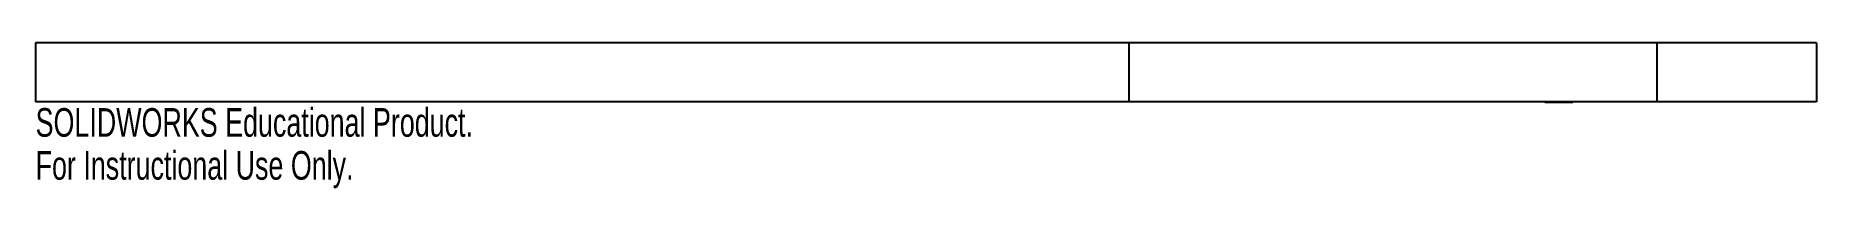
# Paper-space layout '_Top' of a CAD drawing. Header units: millimetres. Extents: x -240 to 60, y -25 to 0.
import ezdxf

# ---------------------------------------------------------------- set-up
doc = ezdxf.new("R2010")
doc.units = ezdxf.units.MM
doc.styles.add('SLDTEXTSTYLE0', font='TXT', dxfattribs={"width": 0.7})

psp = doc.layouts.new('_Top')

# ---------------------------------------------------------------- linework, layer by layer
at = {"color": 7, "linetype": 'Continuous', "lineweight": 25}
for p, q in [((-240, 0.01), (-240, -10)), ((60, 0.01), (-240, 0.01)), ((-55.85, 0.01), (-55.85, -10)), ((33.13, 0.01), (33.13, -10)), ((60, 0.01), (60, -10)), ((60, -10), (-240, -10)), ((14.23, -10), (14.23, -10.01)), ((14.23, -10.01), (18.98, -10.01)), ((18.98, -10.01), (18.98, -10))]:
    psp.add_line(p, q, dxfattribs=at)

# ---------------------------------------------------------------- texts
at = {"color": 7, "linetype": 'Continuous', "char_height": 4.8336, "attachment_point": 1, "style": 'SLDTEXTSTYLE0'}
for s, insert in [('SOLIDWORKS Educational Product.', (-240, -11.03)), ('For Instructional Use Only.', (-240, -18.28))]:
    psp.add_mtext(s, dxfattribs=dict(at, insert=insert))

doc.saveas('drawing.dxf')
